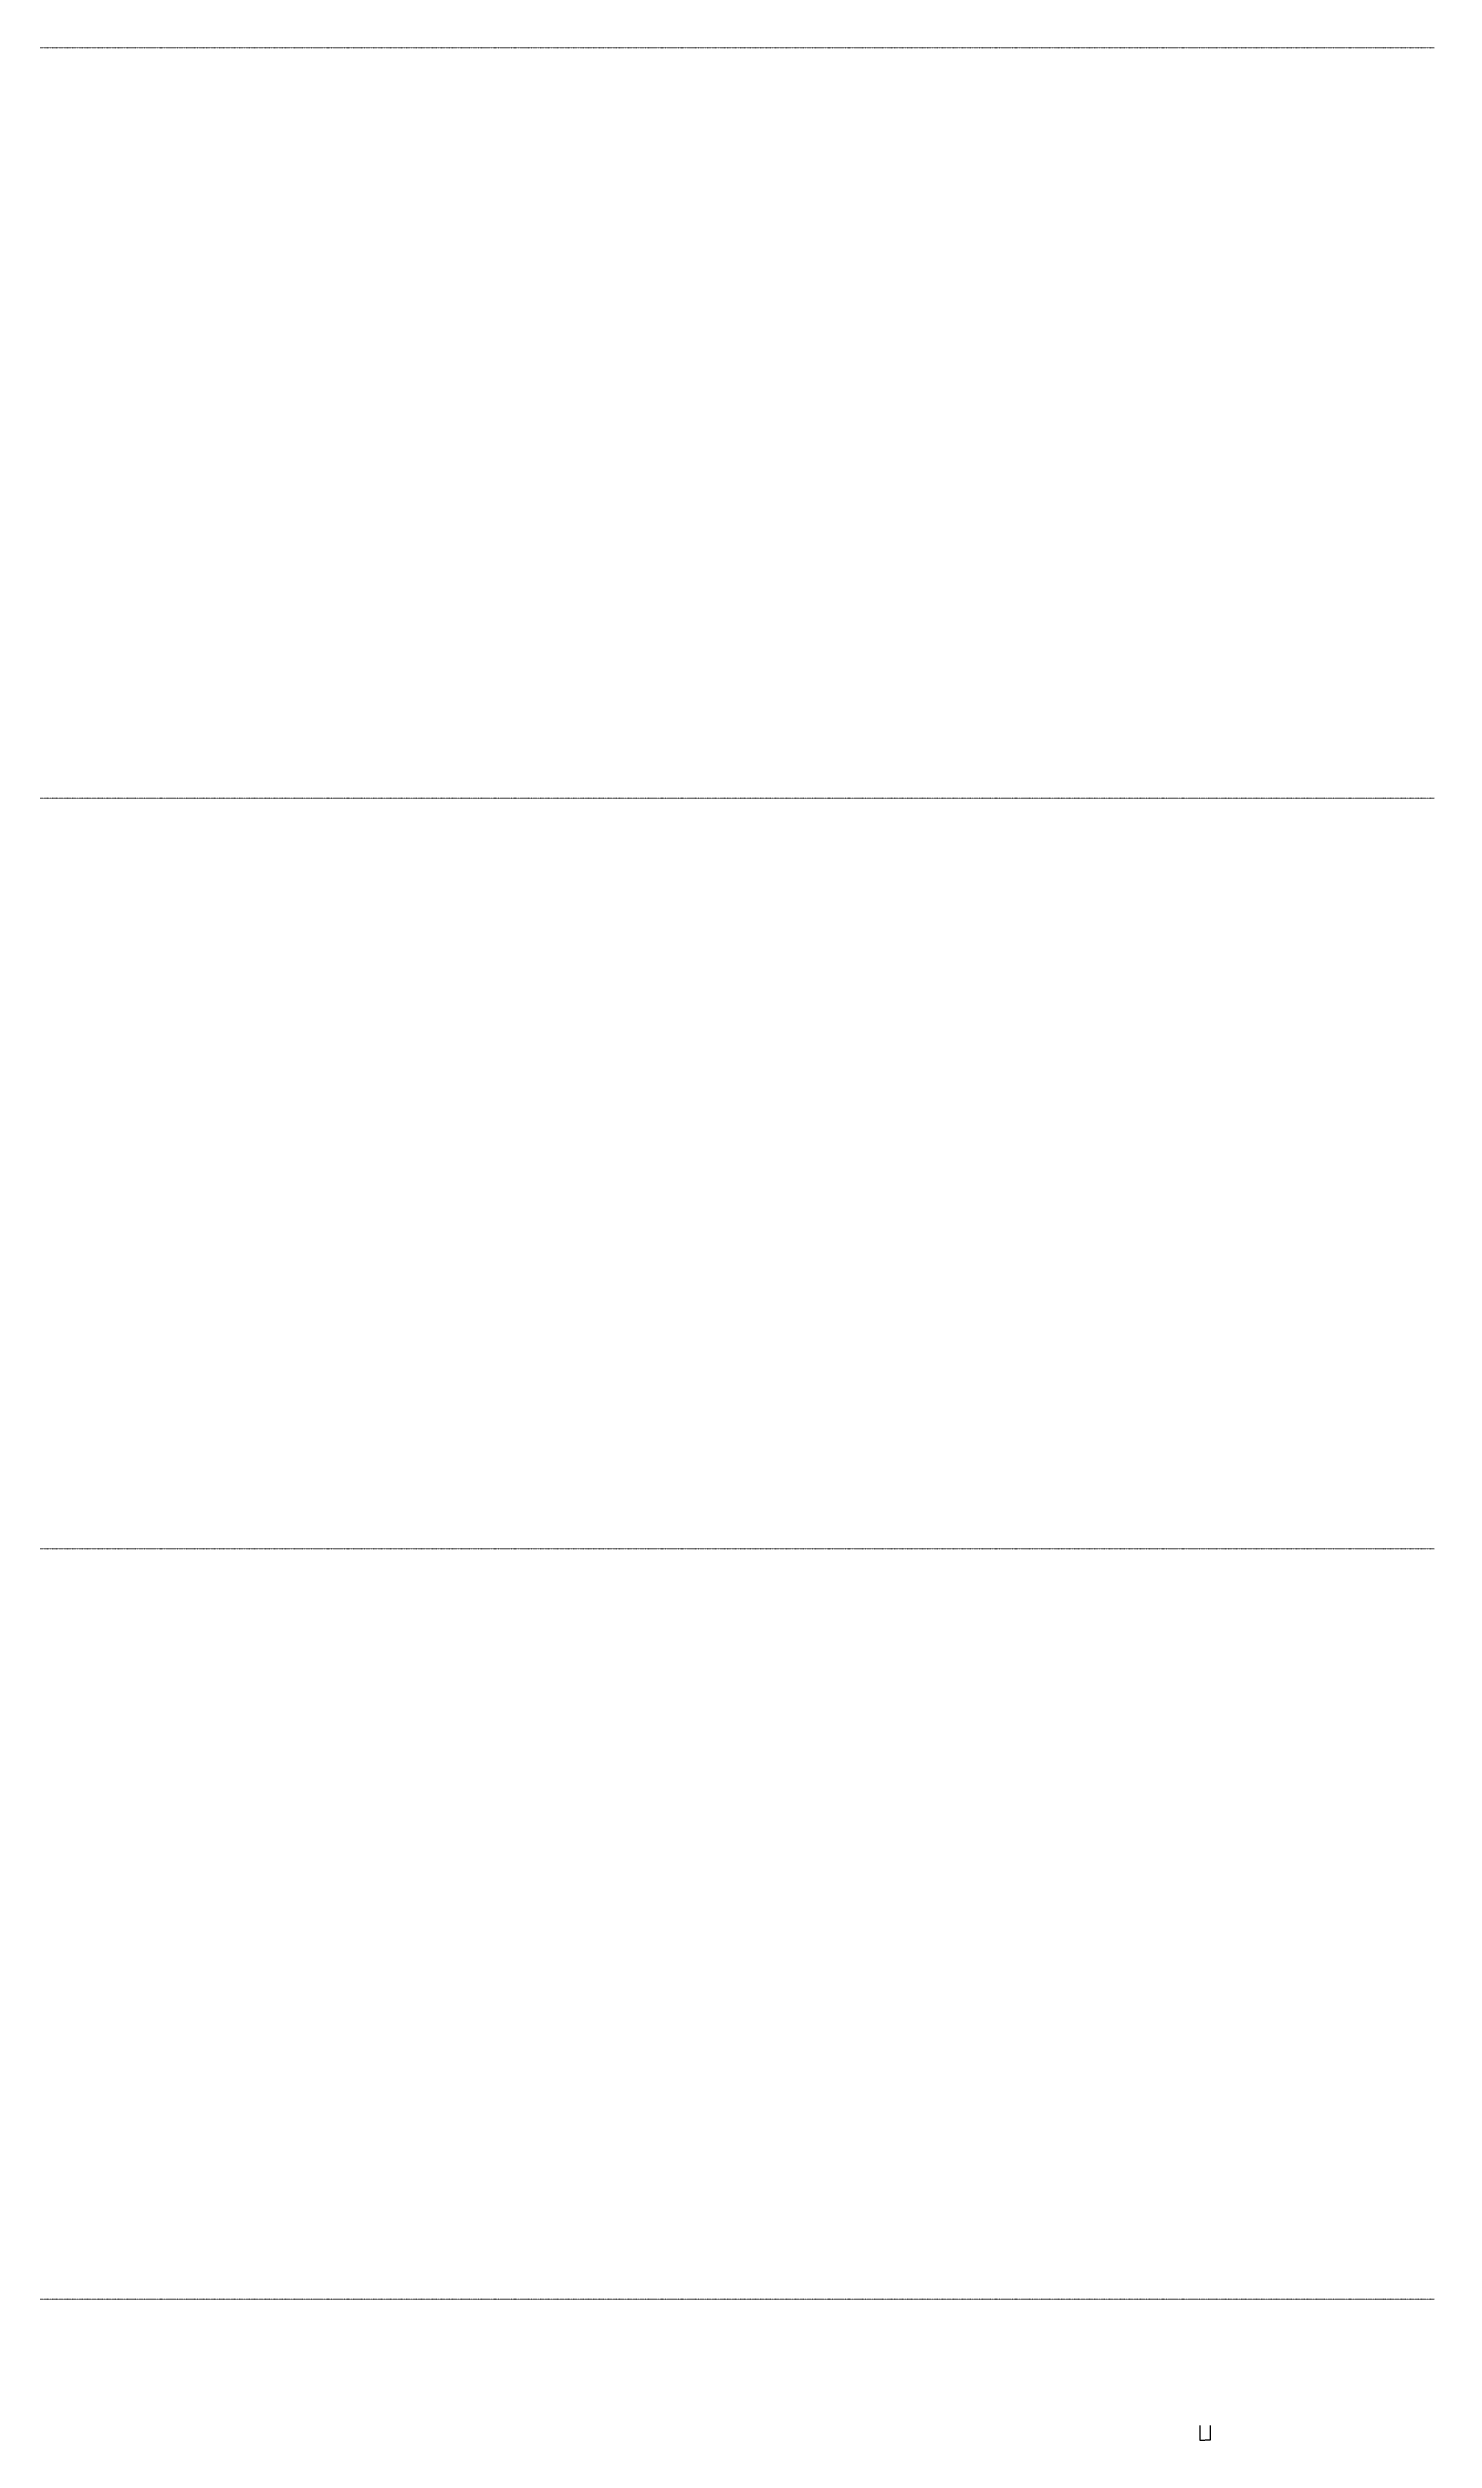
# Model space of a CAD drawing. Extents: x -122301 to 290600, y -29000 to 395522.
# Drawn here: x 262884 to 290600, y 42184 to 90000 of the extents above; entities that cross this region are included whole.
import ezdxf

# ---------------------------------------------------------------- set-up
doc = ezdxf.new("R2010")
doc.units = 0
doc.header["$LTSCALE"] = 10
doc.linetypes.add('H12PL2$0$JJP_三點線', pattern=[0.9, 0.3, -0.15, 0, -0.15, 0, -0.15, 0, -0.15])
doc.layers.add('H12PL2$0$S-GRID', color=252, linetype='Continuous')
doc.styles.add('XFM7P20PV$0$Standard', font='txt.shx', dxfattribs={"bigfont": 'chineset.shx'})
doc.dimstyles.new('XFM7P20PV$0$Standard', dxfattribs={"dimtxt": 0.18, "dimasz": 0.18, "dimexe": 0.18, "dimexo": 0.0625, "dimgap": 0.09, "dimtad": 0, "dimtih": 1, "dimtoh": 1, "dimdec": 4, "dimzin": 0, "dimdsep": 46, "dimtxsty": 'XFM7P20PV$0$Standard', "dimcen": 0.09, "dimadec": 0, "dimazin": 0, "dimtfac": 1, "dimtdec": 4, "dimtofl": 0, "dimtmove": 0, "dimatfit": 3, "dimfxl": 1, "dimtolj": 1, "dimtzin": 0, "dimarcsym": 0})

# ---------------------------------------------------------------- blocks, each defined once
blk = doc.blocks.new('H12PL2')
at = {"layer": 'H12PL2$0$S-GRID', "linetype": 'H12PL2$0$JJP_三點線', "lineweight": 0}
for p, q in [((-29000, 90000), (289600, 90000)), ((289600, 90000), (290600, 90000)), ((-29000, 75000), (289600, 75000)), ((289600, 75000), (290600, 75000)), ((-29000, 60000), (289600, 60000)), ((289600, 60000), (290600, 60000)), ((-29000, 45000), (289600, 45000)), ((289600, 45000), (290600, 45000))]:
    blk.add_line(p, q, dxfattribs=at)
blk = doc.blocks.new('*D432')
at = {"color": 0, "lineweight": -2, "transparency": 16777216}
for p, q in [((285913, 42475), (285913, 42184)), ((285913, 42184), (286018, 42184)), ((286123, 42184), (286019, 42184)), ((286123, 42475), (286123, 42184))]:
    blk.add_line(p, q, dxfattribs=at)
at = {"color": 0, "transparency": 16777216}
for points in [[(285913, 42184), (285913, 42184), (285913, 42184)], [(286123, 42184), (286123, 42184), (286123, 42184)]]:
    blk.add_solid(points, dxfattribs=at)
at = {"layer": 'DEFPOINTS', "color": 0, "transparency": 16777216}
for p in [(285913, 42475), (285913, 42184), (286123, 42475)]:
    blk.add_point(p, dxfattribs=at)
at = {"color": 0, "transparency": 16777216, "insert": (286018, 42184), "char_height": 0.18, "attachment_point": 5, "style": 'XFM7P20PV$0$Standard'}
blk.add_mtext('\\A1;210.0000', dxfattribs=at)
blk = doc.blocks.new('XFM7P20PV')
dim = blk.add_linear_dim(base=(285913.25976, 42183.7279), p1=(286123.25976, 42475), p2=(285913.25976, 42475), dimstyle='XFM7P20PV$0$Standard')
dim.commit()
dim.dimension.update_dxf_attribs({"geometry": '*D432', "text_midpoint": (286018.25976, 42183.7279)})

msp = doc.modelspace()

# ---------------------------------------------------------------- block references
for name in ['XFM7P20PV', 'H12PL2']:
    msp.add_blockref(name, (0, 0))

doc.saveas('drawing.dxf')
